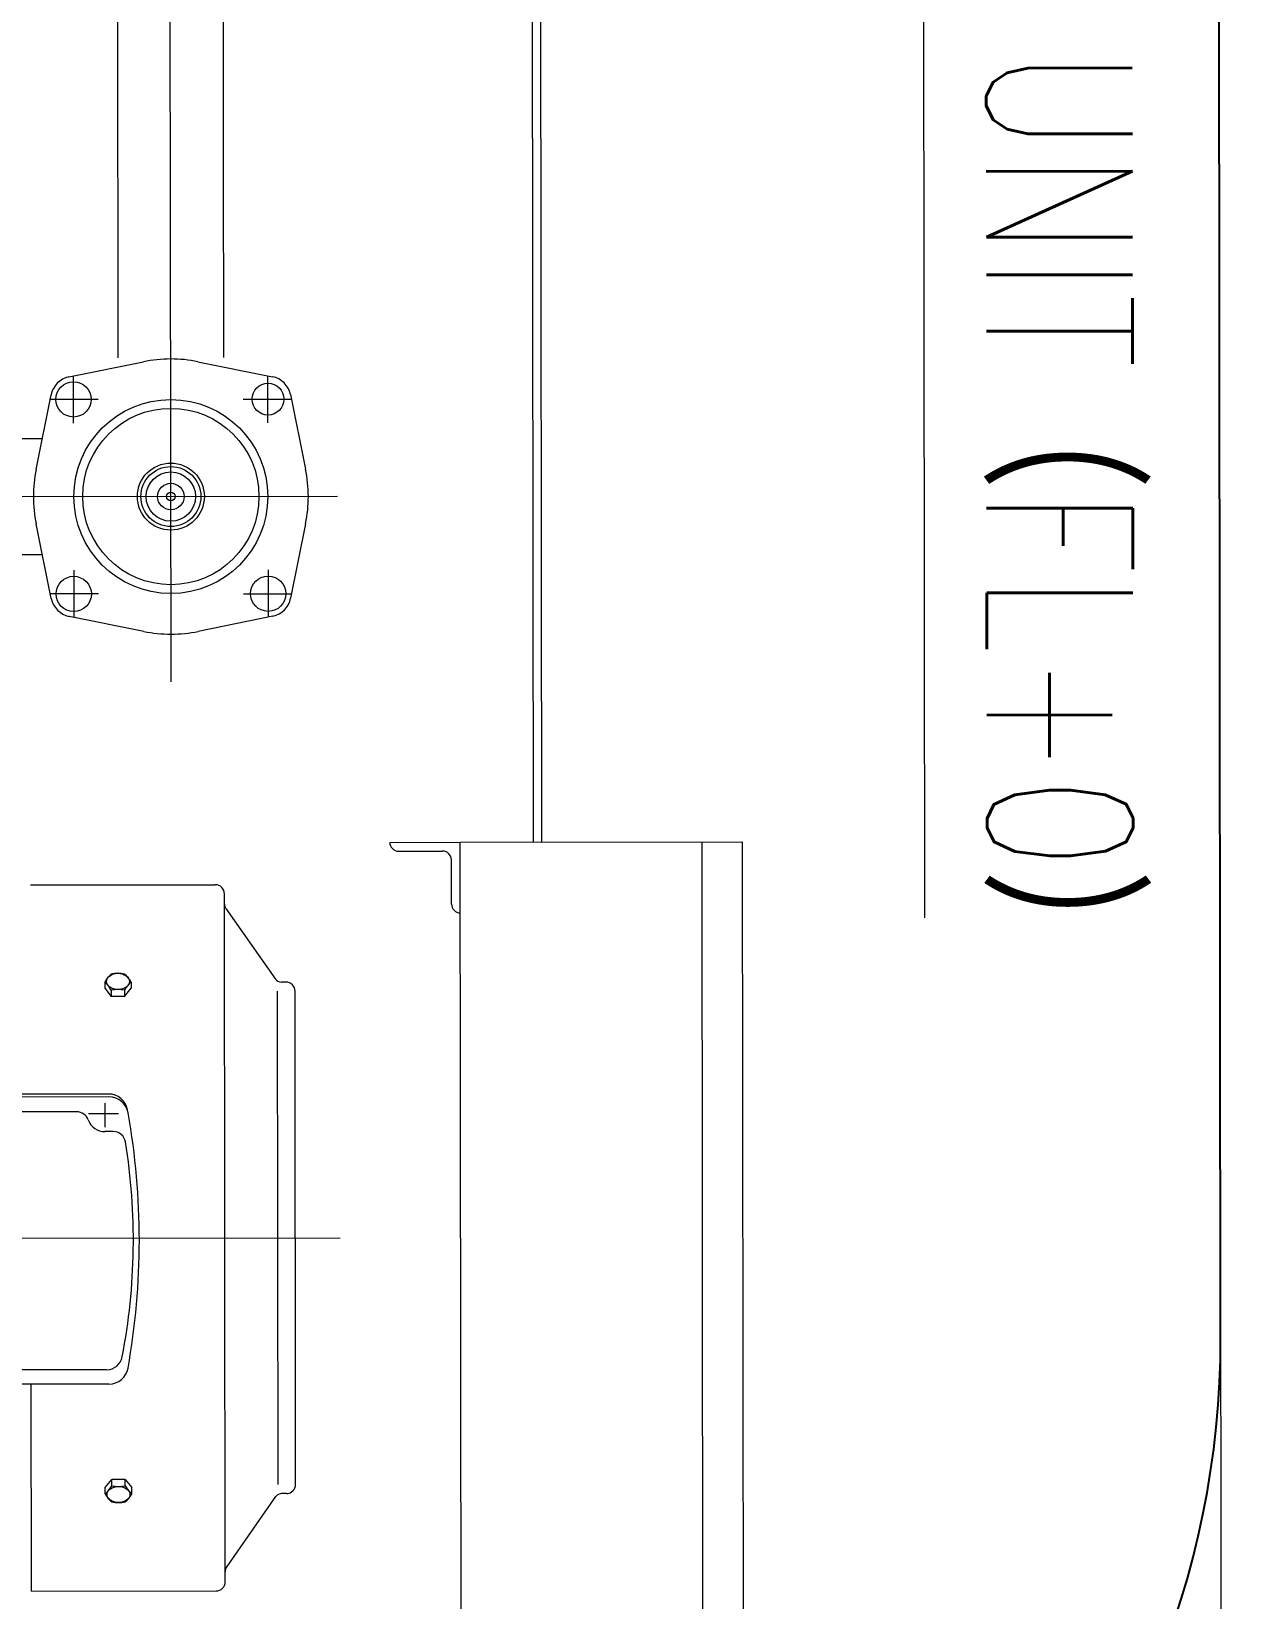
# Model space of a CAD drawing. Header units: feet. Extents: x -99009 to 3252343, y -11094690 to 9035152.
# Drawn here: x 2524303 to 2524988, y -1985127 to -1984238 of the extents above; entities that cross this region are included whole.
import ezdxf

# ---------------------------------------------------------------- set-up
doc = ezdxf.new("R2010")
doc.units = ezdxf.units.FT
doc.header["$PDSIZE"] = -1
for name, color, linetype in [('1', 1, 'Continuous'), ('JOB', 4, 'Continuous'), ('K-LINE', 7, 'Continuous')]:
    doc.layers.add(name, color=color, linetype=linetype)
doc.styles.add('K-DIM-4', font='simplex.shx', dxfattribs={"width": 0.75, "bigfont": 'extfont.shx'})
doc.styles.get("Standard").update_dxf_attribs({"font": 'GOTHICB.TTF'})
doc.dimstyles.new('LGB VVP', dxfattribs={"dimtxt": 3, "dimasz": 3, "dimexe": 1, "dimexo": 1, "dimgap": 1, "dimtad": 1, "dimtoh": 1, "dimdec": 4, "dimzin": 12, "dimdsep": 46, "dimtxsty": 'Standard', "dimcen": 0, "dimclrd": 2, "dimclre": 1, "dimclrt": 3, "dimadec": 0, "dimazin": 3, "dimtfac": 1, "dimtdec": 4, "dimtofl": 0, "dimtmove": 0, "dimatfit": 3, "dimfxl": 1, "dimtolj": 1, "dimtzin": 0, "dimlwd": 13, "dimlwe": 13, "dimarcsym": 0})

# ---------------------------------------------------------------- blocks, each defined once
blk = doc.blocks.new('G$CB0D18A08')
at = {"layer": 'K-LINE', "color": 2, "linetype": 'Continuous', "lineweight": 15}
for p, q in [((-1794.54, -375.46), (-1794.54, -1566.03)), ((-1374.23, -1564.93), (-1374.23, -534.46)), ((-1877.44, -1434.78), (-1877.44, -1315.47)), ((-1714.55, -1434.97), (-1714.55, -1315.28)), ((-1712.93, -1434.68), (-1712.93, -1315.57)), ((-1869.23, -1433.46), (-1869.23, -1316.79)), ((-1722.97, -1416.63), (-1722.97, -1333.61)), ((-1407.23, -1396.67), (-1407.23, -1381.46)), ((-1341.23, -1381.46), (-1341.23, -1396.67)), ((-1994.74, -1390.62), (-1877.44, -1390.62)), ((-1994.74, -1390.62), (-1994.74, -1495.42)), ((-1594.34, -1390.62), (-1594.34, -1495.42)), ((-1431.96, -1402.57), (-1389.7, -1394.01)), ((-1358.76, -1394.01), (-1316.5, -1402.57)), ((-1429.38, -1429.36), (-1429.38, -1402.05)), ((-1319.08, -1429.36), (-1319.08, -1402.05)), ((-1450.68, -1454.99), (-1442.13, -1412.73)), ((-1306.33, -1412.73), (-1297.78, -1454.99)), ((-1415.93, -1415.31), (-1442.65, -1415.31)), ((-1332.53, -1415.31), (-1305.81, -1415.31)), ((-1724.2, -1440.45), (-1724.2, -1423.37)), ((-1939.58, -1432.62), (-1936.1, -1432.62)), ((-1936.1, -1432.62), (-1931.51, -1436.37)), ((-1934.98, -1436.37), (-1931.51, -1436.37)), ((-1931.51, -1443.88), (-1931.51, -1436.37)), ((-1734.2, -1437.37), (-1734.2, -1432.62)), ((-1718.11, -1432.62), (-1731.78, -1432.62)), ((-1652.98, -1432.62), (-1657.57, -1436.37)), ((-1657.57, -1443.88), (-1657.57, -1436.37)), ((-1654.09, -1436.37), (-1657.57, -1436.37)), ((-1649.5, -1432.62), (-1652.98, -1432.62)), ((-1939.58, -1447.63), (-1936.1, -1447.63)), ((-1931.51, -1443.88), (-1936.1, -1447.63)), ((-1934.98, -1443.88), (-1931.51, -1443.88)), ((-1657.57, -1443.88), (-1652.98, -1447.63)), ((-1654.09, -1443.88), (-1657.57, -1443.88)), ((-1649.5, -1447.63), (-1652.98, -1447.63)), ((-792.23, -1440.46), (-1295.46, -1440.46)), ((-1479.22, -1470.46), (-588.23, -1470.46)), ((-1442.13, -1528.2), (-1450.68, -1485.94)), ((-1297.78, -1485.94), (-1306.33, -1528.2)), ((-1989.54, -1500.62), (-1599.54, -1500.62)), ((-1981.35, -1501.35), (-1941.24, -1529.43)), ((-1607.73, -1501.35), (-1647.83, -1529.43)), ((-1176.29, -1500.46), (-1295.46, -1500.46)), ((-792.23, -1500.46), (-1176.29, -1500.46)), ((-1429.38, -1511.56), (-1429.38, -1538.88)), ((-1319.08, -1511.56), (-1319.08, -1538.88)), ((-1415.93, -1525.62), (-1442.65, -1525.62)), ((-1332.53, -1525.62), (-1305.81, -1525.62)), ((-1939.54, -1535.42), (-1939.54, -1532.71)), ((-1934.34, -1530.62), (-1654.74, -1530.62)), ((-1649.54, -1535.42), (-1649.54, -1532.71)), ((-1934.34, -1540.62), (-1654.74, -1540.62)), ((-1389.7, -1546.91), (-1431.96, -1538.36)), ((-1316.5, -1538.36), (-1358.76, -1546.91)), ((-1575.45, -1599.42), (-1575.45, -1624.42)), ((-1570.45, -1594.42), (-1570.45, -1634.42)), ((-2070.45, -1634.42), (-1570.45, -1634.42)), ((-1605.45, -1629.42), (-1580.45, -1629.42)), ((-1570.45, -1634.42), (-1570.45, -1794.42)), ((-1570.45, -1675.96), (-624.23, -1675.96)), ((-624.23, -1680.46), (-1570.45, -1680.46)), ((-1570.45, -1771.42), (-2070.45, -1771.42)), ((-1570.45, -1794.42), (-2070.45, -1794.42))]:
    blk.add_line(p, q, dxfattribs=at)
for centre, radius in [((-1429.38, -1415.31), 10), ((-1319.08, -1415.31), 10), ((-1374.23, -1470.46), 55), ((-1374.23, -1470.46), 50), ((-1374.23, -1470.46), 19), ((-1374.23, -1470.46), 17.01), ((-1374.23, -1470.46), 14), ((-1374.23, -1470.46), 7.5), ((-1374.23, -1470.46), 2.5), ((-1429.38, -1525.62), 10), ((-1319.08, -1525.62), 9)]:
    blk.add_circle(centre, radius, dxfattribs=at)
for centre, radius, start, end in [((-1374.23, -1470.46), 78, 78.55731, 101.44269), ((-1429.38, -1415.31), 13, 101.44269, 168.55731), ((-1412.23, -1396.67), 5, 349.34912, 0), ((-1336.23, -1396.67), 5, 180, 190.65088), ((-1319.08, -1415.31), 13, 11.44269, 78.55731), ((-1729.97, -1416.63), 7, 289.84835, 0), ((-1724.2, -1432.62), 10, 109.84835, 180), ((-1927.23, -1440.12), 17.36, 167.51449, 192.48551), ((-1931.31, -1447.44), 16.98, 119.1678, 139.29524), ((-1926.71, -1421.55), 16.98, 220.70391, 240.83305), ((-1918.04, -1440.12), 17.36, 167.51449, 192.48551), ((-1866.44, -1434.78), 11, 180, 259.77797), ((-1860.23, -1433.46), 9, 180, 258.95055), ((-1741.2, -1437.37), 7, 279.18241, 0), ((-1725.55, -1434.97), 11, 280.06394, 0), ((-1723.93, -1434.68), 11, 280.30071, 0), ((-1662.37, -1421.55), 16.98, 299.16695, 319.29609), ((-1671.04, -1440.12), 17.36, 347.51449, 12.48551), ((-1657.77, -1447.44), 16.98, 40.70476, 60.8322), ((-1661.85, -1440.12), 17.36, 347.51449, 12.48551), ((-1931.31, -1432.8), 16.98, 220.70476, 240.8322), ((-1926.71, -1458.7), 16.98, 119.16695, 139.29609), ((-1795.45, -1041.12), 411, 259.77797, 280.06394), ((-1795.45, -1101.72), 347, 258.95055, 279.18241), ((-1662.37, -1458.7), 16.98, 40.70391, 60.83305), ((-1657.77, -1432.8), 16.98, 299.1678, 319.29524), ((-1374.23, -1470.46), 78, 168.55731, 191.44269), ((-1374.23, -1470.46), 78, 348.55731, 11.44269), ((-1989.54, -1495.42), 5.2, 180, 270), ((-1983.64, -1504.62), 4, 55, 90), ((-1605.43, -1504.62), 4, 90, 125), ((-1599.54, -1495.42), 5.2, 270, 0), ((-1429.38, -1525.62), 13, 191.44269, 258.55731), ((-1319.08, -1525.62), 13, 281.44269, 348.55731), ((-1943.54, -1532.71), 4, 0, 55), ((-1934.34, -1535.42), 5.2, 180, 270), ((-1654.74, -1535.42), 5.2, 270, 0), ((-1645.54, -1532.71), 4, 125, 180), ((-1374.23, -1470.46), 78, 258.55731, 281.44269), ((-1570.45, -1599.42), 5, 90, 180), ((-1580.45, -1624.42), 5, 270, 0), ((-1605.45, -1634.42), 5, 90, 180)]:
    blk.add_arc(centre, radius, start, end, dxfattribs=at)
for centre in [(-1939.99, -1440.12), (-1649.09, -1440.12)]:
    blk.add_ellipse(centre, major_axis=(0, 6.5), ratio=0.706979, dxfattribs=at)
blk = doc.blocks.new('*D2633')
at = {"layer": 'Defpoints', "color": 0}
for p in [(2524977.13, -1984898.04), (2527054.95, -1985485.03), (2527055.83, -1986263.76)]:
    blk.add_point(p, dxfattribs=at)
at = {"layer": 'K-LINE', "color": 1, "lineweight": 13}
for p, q in [((2524977.13, -1984899.04), (2524977.8, -1985488.39)), ((2527055.83, -1986262.76), (2527054.95, -1985484.03))]:
    blk.add_line(p, q, dxfattribs=at)
at = {"layer": 'K-LINE', "color": 2, "lineweight": 13}
blk.add_line((2525077.8, -1985487.27), (2526954.95, -1985485.14), dxfattribs=at)
at = {"layer": 'K-LINE', "color": 2}
for points in [[(2525077.78, -1985470.61), (2525077.82, -1985503.94), (2524977.8, -1985487.39)], [(2526954.97, -1985501.81), (2526954.93, -1985468.48), (2527054.95, -1985485.03)]]:
    blk.add_solid(points, dxfattribs=at)
at = {"layer": 'K-LINE', "color": 3, "insert": (2526016.19, -1985327.7), "char_height": 300, "attachment_point": 5, "rotation": 0.06505}
blk.add_mtext('\\A1;2077', dxfattribs=at)

msp = doc.modelspace()

# ---------------------------------------------------------------- linework, layer by layer
at = {"layer": '1'}
msp.add_arc((2520410.24778, -1978395.99612), 100000, 84.1346387202, 194.3871675539, dxfattribs=at)
at = {"layer": 'JOB'}
msp.add_line((2524977.21902, -1984977.90213), (2524957.97537, -1968028.629), dxfattribs=at)
msp.add_arc((2524477.21934, -1984978.46981), 500, 270.06505171, 0.06505171, dxfattribs=at)
at = {"layer": 'K-LINE', "color": 2, "linetype": 'Continuous', "lineweight": 15}
msp.add_line((2524808.60242, -1984139.96159), (2524809.28411, -1984740.37159), dxfattribs=at)

# ---------------------------------------------------------------- block references
at = {"layer": 'K-LINE', "color": 2, "linetype": 'Continuous', "lineweight": 15, "rotation": 90.06505171407339}
msp.add_blockref('G$CB0D18A08', (2522909.65477, -1983128.92781), dxfattribs=at)

# ---------------------------------------------------------------- texts
at = {"layer": 'K-LINE', "color": 3, "lineweight": 15, "style": 'K-DIM-4', "width": 0.75}
msp.add_text('HYDRAULIC UNIT（FL+0）', height=82.8985137, rotation=270.06505171, dxfattribs=at).set_placement((2524843.63305, -1983757.60877))

# ---------------------------------------------------------------- dimensions: what is measured, and where the dimension line sits
at = {"layer": 'K-LINE'}
dim = msp.add_linear_dim(base=(2527054.94842, -1985485.02979), p1=(2524977.12835, -1984898.03795), p2=(2527055.83256, -1986263.7589), angle=0.06505171, dimstyle='LGB VVP', override={"dimtxt": 300, "dimasz": 100, "dimdec": 0}, dxfattribs=at)
dim.commit()
dim.dimension.update_dxf_attribs({"geometry": '*D2633', "text_midpoint": (2526016.19298, -1985327.70155)})

doc.saveas('drawing.dxf')
